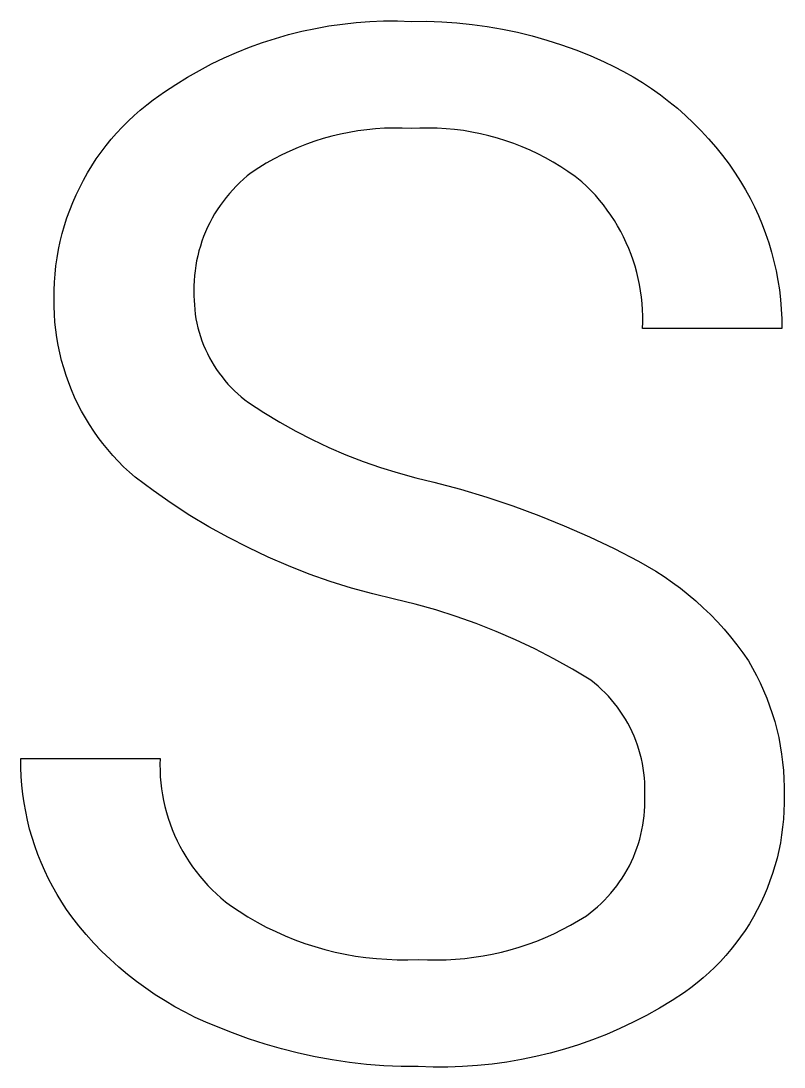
# Model space of a CAD drawing. Header units: millimetres. Extents: x -665 to 1920, y -373 to 1434.
# Drawn here: x 1279.66 to 1290.72, y -259.63 to -244.47 of the extents above; entities that cross this region are included whole.
import ezdxf

# ---------------------------------------------------------------- set-up
doc = ezdxf.new("R2010")
doc.units = ezdxf.units.MM
doc.header["$MEASUREMENT"] = 0
doc.layers.add('Domyslna', color=7, linetype='Continuous', true_color=0x000000)

msp = doc.modelspace()

# ---------------------------------------------------------------- linework, layer by layer
at = {"layer": 'Domyslna'}
for p, q in [((1284.32, -244.513), (1284.518, -244.492)), ((1284.518, -244.492), (1284.717, -244.477)), ((1284.717, -244.477), (1284.916, -244.469)), ((1284.916, -244.469), (1285.115, -244.468)), ((1285.115, -244.468), (1285.314, -244.474)), ((1285.314, -244.474), (1285.536, -244.473)), ((1285.536, -244.473), (1285.757, -244.481)), ((1285.757, -244.481), (1285.979, -244.496)), ((1285.979, -244.496), (1286.199, -244.519)), ((1283.539, -244.666), (1283.732, -244.618)), ((1283.732, -244.618), (1283.927, -244.576)), ((1283.927, -244.576), (1284.123, -244.541)), ((1284.123, -244.541), (1284.32, -244.513)), ((1286.199, -244.519), (1286.418, -244.549)), ((1286.418, -244.549), (1286.637, -244.587)), ((1286.637, -244.587), (1286.854, -244.633)), ((1286.854, -244.633), (1287.069, -244.685)), ((1282.97, -244.85), (1283.158, -244.782)), ((1283.158, -244.782), (1283.347, -244.721)), ((1283.347, -244.721), (1283.539, -244.666)), ((1287.069, -244.685), (1287.282, -244.746)), ((1287.282, -244.746), (1287.493, -244.813)), ((1282.603, -245.005), (1282.785, -244.924)), ((1282.785, -244.924), (1282.97, -244.85)), ((1287.493, -244.813), (1287.702, -244.888)), ((1287.702, -244.888), (1287.907, -244.97)), ((1282.247, -245.184), (1282.423, -245.091)), ((1282.423, -245.091), (1282.603, -245.005)), ((1287.907, -244.97), (1288.11, -245.059)), ((1288.11, -245.059), (1288.253, -245.127)), ((1282.074, -245.282), (1282.247, -245.184)), ((1288.253, -245.127), (1288.393, -245.2)), ((1288.393, -245.2), (1288.531, -245.277)), ((1281.738, -245.497), (1281.904, -245.387)), ((1281.904, -245.387), (1282.074, -245.282)), ((1288.531, -245.277), (1288.666, -245.36)), ((1288.666, -245.36), (1288.798, -245.446)), ((1281.576, -245.613), (1281.738, -245.497)), ((1288.798, -245.446), (1288.927, -245.538)), ((1288.927, -245.538), (1289.052, -245.634)), ((1281.389, -245.761), (1281.481, -245.685)), ((1281.481, -245.685), (1281.576, -245.613)), ((1289.052, -245.634), (1289.175, -245.734)), ((1281.212, -245.921), (1281.299, -245.839)), ((1281.299, -245.839), (1281.389, -245.761)), ((1289.175, -245.734), (1289.293, -245.838)), ((1289.293, -245.838), (1289.408, -245.947)), ((1281.046, -246.093), (1281.127, -246.005)), ((1281.127, -246.005), (1281.212, -245.921)), ((1285.057, -246.02), (1284.928, -246.024)), ((1285.186, -246.021), (1285.057, -246.02)), ((1285.314, -246.027), (1285.186, -246.021)), ((1285.441, -246.021), (1285.314, -246.027)), ((1285.567, -246.02), (1285.441, -246.021)), ((1285.693, -246.023), (1285.567, -246.02)), ((1289.408, -245.947), (1289.519, -246.059)), ((1280.967, -246.183), (1281.046, -246.093)), ((1284.041, -246.173), (1283.918, -246.211)), ((1284.165, -246.138), (1284.041, -246.173)), ((1284.29, -246.108), (1284.165, -246.138)), ((1284.416, -246.083), (1284.29, -246.108)), ((1284.543, -246.061), (1284.416, -246.083)), ((1284.671, -246.044), (1284.543, -246.061)), ((1284.799, -246.032), (1284.671, -246.044)), ((1284.928, -246.024), (1284.799, -246.032)), ((1285.82, -246.03), (1285.693, -246.023)), ((1285.945, -246.042), (1285.82, -246.03)), ((1286.071, -246.058), (1285.945, -246.042)), ((1286.195, -246.079), (1286.071, -246.058)), ((1286.319, -246.104), (1286.195, -246.079)), ((1286.442, -246.133), (1286.319, -246.104)), ((1286.564, -246.166), (1286.442, -246.133)), ((1286.685, -246.204), (1286.564, -246.166)), ((1289.519, -246.059), (1289.627, -246.175)), ((1280.82, -246.37), (1280.892, -246.275)), ((1280.892, -246.275), (1280.967, -246.183)), ((1283.676, -246.301), (1283.558, -246.353)), ((1283.796, -246.254), (1283.676, -246.301)), ((1283.918, -246.211), (1283.796, -246.254)), ((1286.804, -246.246), (1286.685, -246.204)), ((1286.922, -246.292), (1286.804, -246.246)), ((1287.038, -246.342), (1286.922, -246.292)), ((1289.627, -246.175), (1289.73, -246.295)), ((1289.73, -246.295), (1289.829, -246.418)), ((1280.685, -246.568), (1280.751, -246.468)), ((1280.751, -246.468), (1280.82, -246.37)), ((1283.327, -246.467), (1283.215, -246.531)), ((1283.442, -246.408), (1283.327, -246.467)), ((1283.558, -246.353), (1283.442, -246.408)), ((1287.152, -246.396), (1287.038, -246.342)), ((1287.264, -246.454), (1287.152, -246.396)), ((1287.374, -246.516), (1287.264, -246.454)), ((1289.829, -246.418), (1289.923, -246.545)), ((1280.623, -246.67), (1280.685, -246.568)), ((1283.105, -246.598), (1282.998, -246.669)), ((1283.215, -246.531), (1283.105, -246.598)), ((1287.482, -246.581), (1287.374, -246.516)), ((1287.588, -246.651), (1287.482, -246.581)), ((1289.923, -246.545), (1290.013, -246.675)), ((1280.51, -246.88), (1280.565, -246.774)), ((1280.565, -246.774), (1280.623, -246.67)), ((1282.885, -246.761), (1282.831, -246.811)), ((1282.94, -246.714), (1282.885, -246.761)), ((1282.998, -246.669), (1282.94, -246.714)), ((1287.691, -246.724), (1287.588, -246.651)), ((1287.791, -246.801), (1287.691, -246.724)), ((1290.013, -246.675), (1290.089, -246.793)), ((1280.458, -246.987), (1280.51, -246.88)), ((1282.728, -246.914), (1282.68, -246.969)), ((1282.779, -246.862), (1282.728, -246.914)), ((1282.831, -246.811), (1282.779, -246.862)), ((1287.858, -246.863), (1287.791, -246.801)), ((1287.923, -246.928), (1287.858, -246.863)), ((1287.985, -246.995), (1287.923, -246.928)), ((1290.089, -246.793), (1290.16, -246.913)), ((1290.16, -246.913), (1290.228, -247.037)), ((1280.41, -247.097), (1280.458, -246.987)), ((1282.633, -247.025), (1282.588, -247.083)), ((1282.68, -246.969), (1282.633, -247.025)), ((1288.045, -247.064), (1287.985, -246.995)), ((1288.102, -247.135), (1288.045, -247.064)), ((1290.228, -247.037), (1290.291, -247.162)), ((1280.326, -247.32), (1280.366, -247.208)), ((1280.366, -247.208), (1280.41, -247.097)), ((1282.505, -247.203), (1282.466, -247.265)), ((1282.545, -247.142), (1282.505, -247.203)), ((1282.588, -247.083), (1282.545, -247.142)), ((1288.157, -247.208), (1288.102, -247.135)), ((1288.21, -247.283), (1288.157, -247.208)), ((1290.291, -247.162), (1290.349, -247.289)), ((1280.289, -247.434), (1280.326, -247.32)), ((1282.43, -247.328), (1282.396, -247.392)), ((1282.466, -247.265), (1282.43, -247.328)), ((1288.26, -247.359), (1288.21, -247.283)), ((1288.307, -247.437), (1288.26, -247.359)), ((1290.349, -247.289), (1290.403, -247.419)), ((1280.257, -247.549), (1280.289, -247.434)), ((1282.334, -247.525), (1282.306, -247.592)), ((1282.364, -247.458), (1282.334, -247.525)), ((1282.396, -247.392), (1282.364, -247.458)), ((1288.352, -247.517), (1288.307, -247.437)), ((1288.394, -247.598), (1288.352, -247.517)), ((1290.403, -247.419), (1290.453, -247.55)), ((1280.203, -247.781), (1280.228, -247.664)), ((1280.228, -247.664), (1280.257, -247.549)), ((1282.281, -247.661), (1282.259, -247.73)), ((1282.306, -247.592), (1282.281, -247.661)), ((1288.433, -247.681), (1288.394, -247.598)), ((1288.469, -247.765), (1288.433, -247.681)), ((1290.453, -247.55), (1290.498, -247.683)), ((1290.498, -247.683), (1290.538, -247.817)), ((1280.183, -247.899), (1280.203, -247.781)), ((1282.238, -247.8), (1282.221, -247.871)), ((1282.259, -247.73), (1282.238, -247.8)), ((1288.503, -247.85), (1288.469, -247.765)), ((1290.538, -247.817), (1290.574, -247.953)), ((1280.166, -248.017), (1280.183, -247.899)), ((1282.205, -247.943), (1282.192, -248.014)), ((1282.221, -247.871), (1282.205, -247.943)), ((1288.533, -247.936), (1288.503, -247.85)), ((1288.561, -248.023), (1288.533, -247.936)), ((1290.574, -247.953), (1290.604, -248.09)), ((1280.144, -248.255), (1280.153, -248.136)), ((1280.153, -248.136), (1280.166, -248.017)), ((1282.182, -248.087), (1282.174, -248.159)), ((1282.192, -248.014), (1282.182, -248.087)), ((1288.586, -248.111), (1288.561, -248.023)), ((1288.607, -248.2), (1288.586, -248.111)), ((1290.604, -248.09), (1290.63, -248.228)), ((1280.14, -248.374), (1280.144, -248.255)), ((1282.168, -248.232), (1282.165, -248.305)), ((1282.174, -248.159), (1282.168, -248.232)), ((1288.626, -248.289), (1288.607, -248.2)), ((1288.641, -248.379), (1288.626, -248.289)), ((1290.63, -248.228), (1290.652, -248.366)), ((1280.139, -248.494), (1280.14, -248.374)), ((1282.165, -248.305), (1282.165, -248.378)), ((1282.165, -248.378), (1282.167, -248.451)), ((1288.654, -248.47), (1288.641, -248.379)), ((1290.652, -248.366), (1290.668, -248.506)), ((1280.139, -248.606), (1280.139, -248.494)), ((1282.167, -248.451), (1282.168, -248.518)), ((1282.168, -248.518), (1282.172, -248.584)), ((1282.172, -248.584), (1282.177, -248.651)), ((1288.663, -248.561), (1288.654, -248.47)), ((1288.669, -248.652), (1288.663, -248.561)), ((1290.668, -248.506), (1290.679, -248.645)), ((1280.143, -248.719), (1280.139, -248.606)), ((1280.151, -248.832), (1280.143, -248.719)), ((1282.177, -248.651), (1282.186, -248.717)), ((1282.186, -248.717), (1282.196, -248.783)), ((1288.673, -248.743), (1288.669, -248.652)), ((1288.673, -248.835), (1288.673, -248.743)), ((1290.679, -248.645), (1290.686, -248.786)), ((1280.163, -248.944), (1280.151, -248.832)), ((1282.196, -248.783), (1282.209, -248.848)), ((1282.209, -248.848), (1282.224, -248.913)), ((1288.669, -248.926), (1288.673, -248.835)), ((1290.686, -248.786), (1290.688, -248.926)), ((1280.179, -249.056), (1280.163, -248.944)), ((1282.224, -248.913), (1282.241, -248.978)), ((1282.241, -248.978), (1282.261, -249.042)), ((1282.261, -249.042), (1282.283, -249.105)), ((1290.688, -248.926), (1288.669, -248.926)), ((1280.198, -249.167), (1280.179, -249.056)), ((1280.221, -249.278), (1280.198, -249.167)), ((1282.283, -249.105), (1282.307, -249.167)), ((1282.307, -249.167), (1282.333, -249.228)), ((1280.248, -249.387), (1280.221, -249.278)), ((1282.333, -249.228), (1282.361, -249.289)), ((1282.361, -249.289), (1282.391, -249.348)), ((1282.391, -249.348), (1282.424, -249.406)), ((1280.279, -249.496), (1280.248, -249.387)), ((1280.313, -249.604), (1280.279, -249.496)), ((1282.424, -249.406), (1282.458, -249.464)), ((1282.458, -249.464), (1282.495, -249.52)), ((1280.351, -249.71), (1280.313, -249.604)), ((1282.495, -249.52), (1282.533, -249.574)), ((1282.533, -249.574), (1282.573, -249.627)), ((1282.573, -249.627), (1282.615, -249.679)), ((1280.392, -249.815), (1280.351, -249.71)), ((1282.615, -249.679), (1282.659, -249.73)), ((1282.659, -249.73), (1282.704, -249.778)), ((1282.704, -249.778), (1282.752, -249.826)), ((1280.437, -249.918), (1280.392, -249.815)), ((1280.485, -250.02), (1280.437, -249.918)), ((1282.752, -249.826), (1282.8, -249.871)), ((1282.8, -249.871), (1282.851, -249.915)), ((1282.851, -249.915), (1282.903, -249.957)), ((1282.903, -249.957), (1282.956, -249.997)), ((1280.537, -250.121), (1280.485, -250.02)), ((1282.956, -249.997), (1283.18, -250.143)), ((1280.593, -250.219), (1280.537, -250.121)), ((1280.651, -250.316), (1280.593, -250.219)), ((1283.18, -250.143), (1283.409, -250.281)), ((1280.713, -250.41), (1280.651, -250.316)), ((1280.778, -250.502), (1280.713, -250.41)), ((1283.409, -250.281), (1283.643, -250.411)), ((1283.643, -250.411), (1283.881, -250.533)), ((1280.846, -250.592), (1280.778, -250.502)), ((1283.881, -250.533), (1284.123, -250.647)), ((1280.917, -250.68), (1280.846, -250.592)), ((1280.991, -250.765), (1280.917, -250.68)), ((1284.123, -250.647), (1284.368, -250.753)), ((1281.068, -250.848), (1280.991, -250.765)), ((1281.147, -250.928), (1281.068, -250.848)), ((1284.368, -250.753), (1284.617, -250.85)), ((1284.617, -250.85), (1284.87, -250.939)), ((1281.23, -251.005), (1281.147, -250.928)), ((1281.315, -251.08), (1281.23, -251.005)), ((1284.87, -250.939), (1285.125, -251.018)), ((1285.125, -251.018), (1285.383, -251.09)), ((1281.573, -251.273), (1281.315, -251.08)), ((1285.383, -251.09), (1285.643, -251.152)), ((1285.643, -251.152), (1286.028, -251.255)), ((1281.837, -251.457), (1281.573, -251.273)), ((1286.028, -251.255), (1286.41, -251.369)), ((1282.107, -251.632), (1281.837, -251.457)), ((1286.41, -251.369), (1286.788, -251.495)), ((1286.788, -251.495), (1287.163, -251.633)), ((1282.383, -251.797), (1282.107, -251.632)), ((1287.163, -251.633), (1287.532, -251.782)), ((1287.532, -251.782), (1287.898, -251.942)), ((1282.665, -251.954), (1282.383, -251.797)), ((1282.951, -252.1), (1282.665, -251.954)), ((1287.898, -251.942), (1288.258, -252.113)), ((1283.243, -252.237), (1282.951, -252.1)), ((1288.258, -252.113), (1288.612, -252.296)), ((1283.538, -252.365), (1283.243, -252.237)), ((1283.838, -252.482), (1283.538, -252.365)), ((1288.612, -252.296), (1288.738, -252.366)), ((1288.738, -252.366), (1288.862, -252.441)), ((1284.142, -252.589), (1283.838, -252.482)), ((1288.862, -252.441), (1288.984, -252.52)), ((1288.984, -252.52), (1289.103, -252.603)), ((1284.449, -252.685), (1284.142, -252.589)), ((1284.76, -252.771), (1284.449, -252.685)), ((1289.103, -252.603), (1289.219, -252.689)), ((1289.219, -252.689), (1289.332, -252.779)), ((1285.073, -252.847), (1284.76, -252.771)), ((1289.332, -252.779), (1289.442, -252.873)), ((1285.373, -252.92), (1285.073, -252.847)), ((1285.671, -253.003), (1285.373, -252.92)), ((1289.442, -252.873), (1289.549, -252.97)), ((1289.549, -252.97), (1289.653, -253.071)), ((1285.966, -253.096), (1285.671, -253.003)), ((1286.257, -253.2), (1285.966, -253.096)), ((1289.653, -253.071), (1289.753, -253.175)), ((1286.545, -253.313), (1286.257, -253.2)), ((1289.753, -253.175), (1289.85, -253.283)), ((1289.85, -253.283), (1289.944, -253.393)), ((1286.829, -253.435), (1286.545, -253.313)), ((1287.108, -253.568), (1286.829, -253.435)), ((1289.944, -253.393), (1290.033, -253.507)), ((1287.383, -253.709), (1287.108, -253.568)), ((1290.033, -253.507), (1290.12, -253.623)), ((1287.653, -253.86), (1287.383, -253.709)), ((1290.12, -253.623), (1290.202, -253.742)), ((1290.202, -253.742), (1290.262, -253.846)), ((1287.917, -254.021), (1287.653, -253.86)), ((1290.262, -253.846), (1290.319, -253.952)), ((1287.971, -254.063), (1287.917, -254.021)), ((1290.319, -253.952), (1290.372, -254.059)), ((1288.024, -254.108), (1287.971, -254.063)), ((1288.075, -254.155), (1288.024, -254.108)), ((1288.125, -254.203), (1288.075, -254.155)), ((1288.173, -254.253), (1288.125, -254.203)), ((1290.372, -254.059), (1290.422, -254.169)), ((1290.422, -254.169), (1290.468, -254.279)), ((1288.219, -254.305), (1288.173, -254.253)), ((1288.263, -254.358), (1288.219, -254.305)), ((1288.305, -254.412), (1288.263, -254.358)), ((1290.468, -254.279), (1290.511, -254.392)), ((1288.346, -254.468), (1288.305, -254.412)), ((1288.384, -254.526), (1288.346, -254.468)), ((1290.511, -254.392), (1290.549, -254.505)), ((1290.549, -254.505), (1290.584, -254.62)), ((1288.421, -254.585), (1288.384, -254.526)), ((1288.455, -254.645), (1288.421, -254.585)), ((1288.487, -254.706), (1288.455, -254.645)), ((1290.584, -254.62), (1290.615, -254.736)), ((1288.518, -254.768), (1288.487, -254.706)), ((1288.546, -254.831), (1288.518, -254.768)), ((1290.615, -254.736), (1290.642, -254.853)), ((1288.571, -254.895), (1288.546, -254.831)), ((1288.595, -254.96), (1288.571, -254.895)), ((1288.616, -255.026), (1288.595, -254.96)), ((1290.642, -254.853), (1290.665, -254.971)), ((1288.635, -255.093), (1288.616, -255.026)), ((1288.652, -255.16), (1288.635, -255.093)), ((1290.665, -254.971), (1290.684, -255.09)), ((1290.684, -255.09), (1290.699, -255.209)), ((1279.659, -255.285), (1279.658, -255.156)), ((1279.658, -255.156), (1281.675, -255.156)), ((1281.675, -255.156), (1281.673, -255.244)), ((1281.673, -255.244), (1281.675, -255.331)), ((1288.667, -255.227), (1288.652, -255.16)), ((1288.679, -255.295), (1288.667, -255.227)), ((1290.699, -255.209), (1290.71, -255.329)), ((1279.664, -255.414), (1279.659, -255.285)), ((1279.673, -255.542), (1279.664, -255.414)), ((1281.675, -255.331), (1281.679, -255.419)), ((1281.679, -255.419), (1281.686, -255.506)), ((1288.688, -255.364), (1288.679, -255.295)), ((1288.696, -255.433), (1288.688, -255.364)), ((1290.71, -255.329), (1290.717, -255.448)), ((1279.687, -255.671), (1279.673, -255.542)), ((1281.686, -255.506), (1281.697, -255.593)), ((1288.7, -255.502), (1288.696, -255.433)), ((1288.703, -255.571), (1288.7, -255.502)), ((1288.703, -255.64), (1288.703, -255.571)), ((1290.717, -255.448), (1290.72, -255.568)), ((1290.72, -255.568), (1290.719, -255.688)), ((1279.705, -255.798), (1279.687, -255.671)), ((1281.697, -255.593), (1281.71, -255.68)), ((1281.71, -255.68), (1281.726, -255.766)), ((1288.701, -255.709), (1288.703, -255.64)), ((1288.702, -255.778), (1288.701, -255.709)), ((1290.719, -255.688), (1290.72, -255.803)), ((1279.728, -255.925), (1279.705, -255.798)), ((1281.726, -255.766), (1281.746, -255.851)), ((1281.746, -255.851), (1281.768, -255.936)), ((1288.698, -255.916), (1288.701, -255.847)), ((1288.701, -255.847), (1288.702, -255.778)), ((1290.72, -255.803), (1290.717, -255.918)), ((1279.754, -256.051), (1279.728, -255.925)), ((1281.768, -255.936), (1281.793, -256.02)), ((1281.793, -256.02), (1281.821, -256.103)), ((1288.684, -256.053), (1288.692, -255.984)), ((1288.692, -255.984), (1288.698, -255.916)), ((1290.717, -255.918), (1290.71, -256.033)), ((1279.785, -256.177), (1279.754, -256.051)), ((1279.821, -256.301), (1279.785, -256.177)), ((1281.821, -256.103), (1281.852, -256.185)), ((1288.66, -256.189), (1288.673, -256.121)), ((1288.673, -256.121), (1288.684, -256.053)), ((1290.699, -256.148), (1290.685, -256.262)), ((1290.71, -256.033), (1290.699, -256.148)), ((1279.86, -256.423), (1279.821, -256.301)), ((1281.852, -256.185), (1281.886, -256.266)), ((1281.886, -256.266), (1281.922, -256.346)), ((1288.609, -256.389), (1288.628, -256.323)), ((1288.628, -256.323), (1288.645, -256.256)), ((1288.645, -256.256), (1288.66, -256.189)), ((1290.685, -256.262), (1290.666, -256.375)), ((1279.904, -256.545), (1279.86, -256.423)), ((1281.922, -256.346), (1281.962, -256.424)), ((1281.962, -256.424), (1282.003, -256.501)), ((1288.563, -256.519), (1288.587, -256.455)), ((1288.587, -256.455), (1288.609, -256.389)), ((1290.666, -256.375), (1290.644, -256.488)), ((1279.951, -256.664), (1279.904, -256.545)), ((1282.003, -256.501), (1282.048, -256.577)), ((1282.048, -256.577), (1282.095, -256.651)), ((1288.508, -256.646), (1288.537, -256.583)), ((1288.537, -256.583), (1288.563, -256.519)), ((1290.618, -256.6), (1290.588, -256.711)), ((1290.644, -256.488), (1290.618, -256.6)), ((1280.003, -256.783), (1279.951, -256.664)), ((1280.059, -256.899), (1280.003, -256.783)), ((1282.095, -256.651), (1282.145, -256.723)), ((1282.145, -256.723), (1282.197, -256.793)), ((1288.411, -256.828), (1288.446, -256.769)), ((1288.446, -256.769), (1288.478, -256.708)), ((1288.478, -256.708), (1288.508, -256.646)), ((1290.588, -256.711), (1290.554, -256.821)), ((1280.119, -257.013), (1280.059, -256.899)), ((1282.197, -256.793), (1282.251, -256.862)), ((1282.251, -256.862), (1282.308, -256.929)), ((1282.308, -256.929), (1282.367, -256.993)), ((1288.336, -256.944), (1288.375, -256.887)), ((1288.375, -256.887), (1288.411, -256.828)), ((1290.516, -256.929), (1290.475, -257.037)), ((1290.554, -256.821), (1290.516, -256.929)), ((1280.182, -257.125), (1280.119, -257.013)), ((1282.367, -256.993), (1282.429, -257.056)), ((1282.429, -257.056), (1282.492, -257.117)), ((1288.209, -257.108), (1288.253, -257.054)), ((1288.253, -257.054), (1288.296, -257)), ((1288.296, -257), (1288.336, -256.944)), ((1290.475, -257.037), (1290.431, -257.142)), ((1280.249, -257.235), (1280.182, -257.125)), ((1280.32, -257.343), (1280.249, -257.235)), ((1282.492, -257.117), (1282.558, -257.175)), ((1282.558, -257.175), (1282.625, -257.231)), ((1282.625, -257.231), (1282.694, -257.284)), ((1288.067, -257.257), (1288.116, -257.209)), ((1288.116, -257.209), (1288.163, -257.159)), ((1288.163, -257.159), (1288.209, -257.108)), ((1290.431, -257.142), (1290.382, -257.247)), ((1280.395, -257.448), (1280.32, -257.343)), ((1282.694, -257.284), (1282.82, -257.369)), ((1282.82, -257.369), (1282.949, -257.45)), ((1287.91, -257.392), (1287.963, -257.349)), ((1287.963, -257.349), (1288.016, -257.304)), ((1288.016, -257.304), (1288.067, -257.257)), ((1290.33, -257.349), (1290.275, -257.45)), ((1290.382, -257.247), (1290.33, -257.349)), ((1280.498, -257.579), (1280.395, -257.448)), ((1282.949, -257.45), (1283.081, -257.525)), ((1283.081, -257.525), (1283.215, -257.597)), ((1287.623, -257.571), (1287.74, -257.504)), ((1287.74, -257.504), (1287.854, -257.433)), ((1287.854, -257.433), (1287.91, -257.392)), ((1290.275, -257.45), (1290.217, -257.549)), ((1280.605, -257.706), (1280.498, -257.579)), ((1283.215, -257.597), (1283.352, -257.663)), ((1283.352, -257.663), (1283.49, -257.725)), ((1287.383, -257.694), (1287.504, -257.635)), ((1287.504, -257.635), (1287.623, -257.571)), ((1290.155, -257.646), (1290.089, -257.74)), ((1290.217, -257.549), (1290.155, -257.646)), ((1280.717, -257.83), (1280.605, -257.706)), ((1280.833, -257.95), (1280.717, -257.83)), ((1283.49, -257.725), (1283.631, -257.782)), ((1283.631, -257.782), (1283.774, -257.834)), ((1283.774, -257.834), (1283.918, -257.881)), ((1287.009, -257.847), (1287.135, -257.8)), ((1287.135, -257.8), (1287.26, -257.749)), ((1287.26, -257.749), (1287.383, -257.694)), ((1290.021, -257.833), (1289.949, -257.923)), ((1290.089, -257.74), (1290.021, -257.833)), ((1280.952, -258.065), (1280.833, -257.95)), ((1283.918, -257.881), (1284.064, -257.922)), ((1284.064, -257.922), (1284.212, -257.959)), ((1284.212, -257.959), (1284.36, -257.991)), ((1284.36, -257.991), (1284.51, -258.017)), ((1286.358, -258.016), (1286.49, -257.991)), ((1286.49, -257.991), (1286.622, -257.961)), ((1286.622, -257.961), (1286.752, -257.927)), ((1286.752, -257.927), (1286.881, -257.889)), ((1286.881, -257.889), (1287.009, -257.847)), ((1289.949, -257.923), (1289.875, -258.01)), ((1281.076, -258.177), (1280.952, -258.065)), ((1284.51, -258.017), (1284.66, -258.038)), ((1284.66, -258.038), (1284.811, -258.054)), ((1284.811, -258.054), (1284.963, -258.065)), ((1284.963, -258.065), (1285.114, -258.071)), ((1285.114, -258.071), (1285.266, -258.071)), ((1285.266, -258.071), (1285.418, -258.066)), ((1285.418, -258.066), (1285.553, -258.072)), ((1285.553, -258.072), (1285.687, -258.074)), ((1285.687, -258.074), (1285.822, -258.071)), ((1285.822, -258.071), (1285.957, -258.064)), ((1285.957, -258.064), (1286.091, -258.053)), ((1286.091, -258.053), (1286.225, -258.036)), ((1286.225, -258.036), (1286.358, -258.016)), ((1289.797, -258.095), (1289.717, -258.178)), ((1289.875, -258.01), (1289.797, -258.095)), ((1281.203, -258.284), (1281.076, -258.177)), ((1281.334, -258.387), (1281.203, -258.284)), ((1289.634, -258.257), (1289.549, -258.334)), ((1289.717, -258.178), (1289.634, -258.257)), ((1281.468, -258.485), (1281.334, -258.387)), ((1289.46, -258.407), (1289.37, -258.478)), ((1289.549, -258.334), (1289.46, -258.407)), ((1281.606, -258.579), (1281.468, -258.485)), ((1281.747, -258.668), (1281.606, -258.579)), ((1289.277, -258.546), (1289.097, -258.663)), ((1289.37, -258.478), (1289.277, -258.546)), ((1281.89, -258.752), (1281.747, -258.668)), ((1282.037, -258.831), (1281.89, -258.752)), ((1289.097, -258.663), (1288.913, -258.773)), ((1282.186, -258.906), (1282.037, -258.831)), ((1282.337, -258.975), (1282.186, -258.906)), ((1288.726, -258.878), (1288.535, -258.976)), ((1288.913, -258.773), (1288.726, -258.878)), ((1282.491, -259.039), (1282.337, -258.975)), ((1282.723, -259.132), (1282.491, -259.039)), ((1288.535, -258.976), (1288.341, -259.068)), ((1282.959, -259.218), (1282.723, -259.132)), ((1288.144, -259.153), (1287.945, -259.231)), ((1288.341, -259.068), (1288.144, -259.153)), ((1283.197, -259.295), (1282.959, -259.218)), ((1283.437, -259.364), (1283.197, -259.295)), ((1287.742, -259.302), (1287.538, -259.367)), ((1287.945, -259.231), (1287.742, -259.302)), ((1283.68, -259.425), (1283.437, -259.364)), ((1283.925, -259.478), (1283.68, -259.425)), ((1284.171, -259.523), (1283.925, -259.478)), ((1287.123, -259.474), (1286.913, -259.518)), ((1287.331, -259.424), (1287.123, -259.474)), ((1287.538, -259.367), (1287.331, -259.424)), ((1284.419, -259.559), (1284.171, -259.523)), ((1284.668, -259.587), (1284.419, -259.559)), ((1284.918, -259.606), (1284.668, -259.587)), ((1285.168, -259.617), (1284.918, -259.606)), ((1285.418, -259.619), (1285.168, -259.617)), ((1285.632, -259.626), (1285.418, -259.619)), ((1285.847, -259.626), (1285.632, -259.626)), ((1286.061, -259.619), (1285.847, -259.626)), ((1286.275, -259.605), (1286.061, -259.619)), ((1286.489, -259.583), (1286.275, -259.605)), ((1286.701, -259.554), (1286.489, -259.583)), ((1286.913, -259.518), (1286.701, -259.554))]:
    msp.add_line(p, q, dxfattribs=at)

doc.saveas('drawing.dxf')
